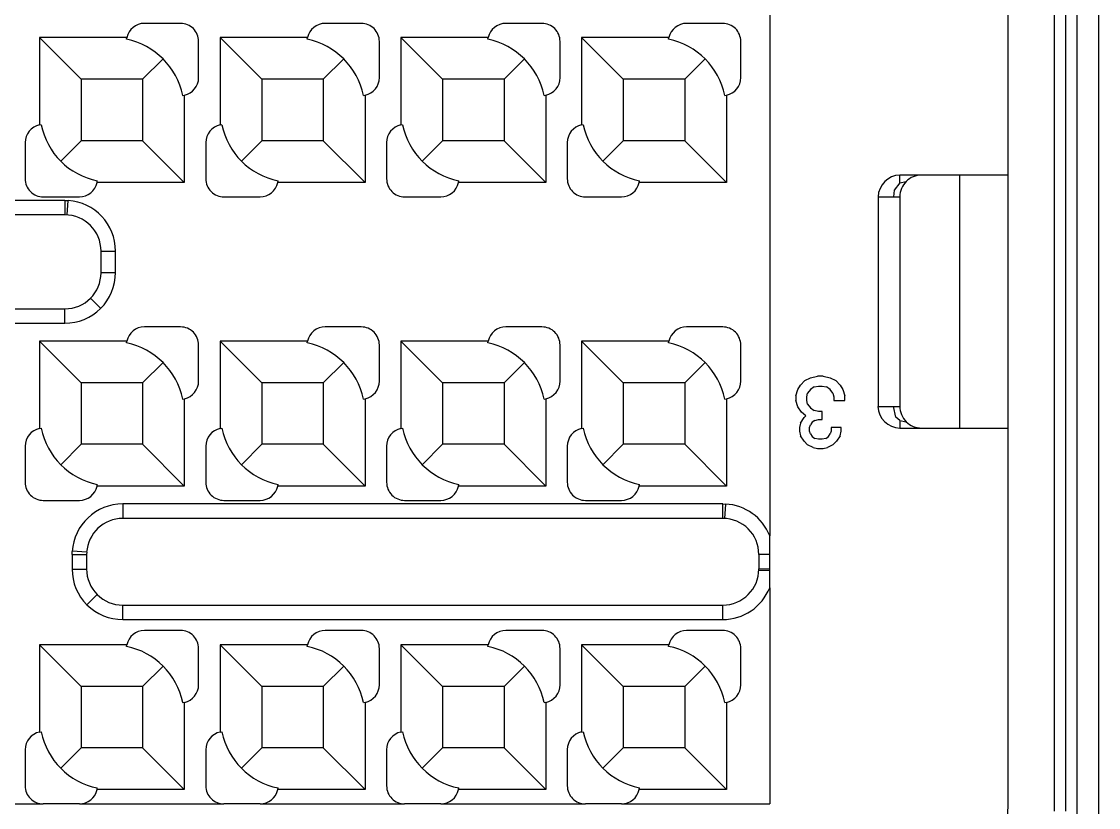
# Model space of a CAD drawing. Header units: inches. Extents: x 47316 to 59086, y 3141 to 11743.
# Drawn here: x 54001.77 to 54016.67, y 9512.15 to 9523.03 of the extents above; entities that cross this region are included whole.
import ezdxf

# ---------------------------------------------------------------- set-up
doc = ezdxf.new("R2010")
doc.units = ezdxf.units.IN
doc.header["$MEASUREMENT"] = 0

msp = doc.modelspace()

# ---------------------------------------------------------------- linework, layer by layer
at = {"lineweight": -3}
for p, q in [((54016.366, 9533.555), (54016.366, 9505.855)), ((54016.666, 9533.255), (54016.666, 9506.155))]:
    msp.add_line(p, q, dxfattribs=at)
at = {"lineweight": -3, "ltscale": 0.379999}
msp.add_line((54016.06, 9512.104), (54016.06, 9527.304), dxfattribs=at)
at = {"lineweight": -3, "ltscale": 0.38}
msp.add_line((54016.217, 9512.104), (54016.217, 9527.304), dxfattribs=at)
at = {"lineweight": -3, "ltscale": 0.1575}
msp.add_line((54015.418, 9520.904), (54015.418, 9527.204), dxfattribs=at)
at = {"lineweight": -3, "ltscale": 0.18951}
msp.add_line((54012.118, 9523.494), (54012.118, 9515.913), dxfattribs=at)
at = {"lineweight": -3, "ltscale": 0.0125}
for p, q in [((54003.968, 9523.003), (54003.468, 9523.003)), ((54006.468, 9523.003), (54005.968, 9523.003)), ((54008.968, 9523.003), (54008.468, 9523.003)), ((54011.468, 9523.003), (54010.968, 9523.003)), ((54004.218, 9522.253), (54004.218, 9522.753)), ((54006.718, 9522.253), (54006.718, 9522.753)), ((54009.218, 9522.253), (54009.218, 9522.753)), ((54011.718, 9522.253), (54011.718, 9522.753)), ((54001.818, 9521.353), (54001.818, 9520.853)), ((54004.318, 9521.353), (54004.318, 9520.853)), ((54006.818, 9521.353), (54006.818, 9520.853)), ((54009.318, 9521.353), (54009.318, 9520.853)), ((54002.068, 9520.603), (54002.568, 9520.603)), ((54004.568, 9520.603), (54005.068, 9520.603)), ((54007.068, 9520.603), (54007.568, 9520.603)), ((54009.568, 9520.603), (54010.068, 9520.603)), ((54003.968, 9518.803), (54003.468, 9518.803)), ((54006.468, 9518.803), (54005.968, 9518.803)), ((54008.968, 9518.803), (54008.468, 9518.803)), ((54011.468, 9518.803), (54010.968, 9518.803)), ((54004.218, 9518.053), (54004.218, 9518.553)), ((54006.718, 9518.053), (54006.718, 9518.553)), ((54009.218, 9518.053), (54009.218, 9518.553)), ((54011.718, 9518.053), (54011.718, 9518.553)), ((54001.818, 9517.153), (54001.818, 9516.653)), ((54004.318, 9517.153), (54004.318, 9516.653)), ((54006.818, 9517.153), (54006.818, 9516.653)), ((54009.318, 9517.153), (54009.318, 9516.653)), ((54002.068, 9516.403), (54002.568, 9516.403)), ((54004.568, 9516.403), (54005.068, 9516.403)), ((54007.068, 9516.403), (54007.568, 9516.403)), ((54009.568, 9516.403), (54010.068, 9516.403)), ((54003.968, 9514.603), (54003.468, 9514.603)), ((54006.468, 9514.603), (54005.968, 9514.603)), ((54008.968, 9514.603), (54008.468, 9514.603)), ((54011.468, 9514.603), (54010.968, 9514.603)), ((54004.218, 9513.853), (54004.218, 9514.353)), ((54006.718, 9513.853), (54006.718, 9514.353)), ((54009.218, 9513.853), (54009.218, 9514.353)), ((54011.718, 9513.853), (54011.718, 9514.353)), ((54001.818, 9512.953), (54001.818, 9512.453)), ((54004.318, 9512.953), (54004.318, 9512.453)), ((54006.818, 9512.953), (54006.818, 9512.453)), ((54009.318, 9512.954), (54009.318, 9512.454)), ((54002.568, 9512.203), (54002.068, 9512.203)), ((54005.068, 9512.204), (54004.568, 9512.204)), ((54007.568, 9512.204), (54007.068, 9512.204)), ((54010.068, 9512.204), (54009.568, 9512.204))]:
    msp.add_line(p, q, dxfattribs=at)
at = {"lineweight": -3, "ltscale": 0.030197}
for p, q in [((54002.016, 9522.806), (54002.016, 9521.598)), ((54004.516, 9522.806), (54004.516, 9521.598)), ((54005.724, 9522.806), (54004.516, 9522.806)), ((54007.016, 9522.806), (54007.016, 9521.598)), ((54008.224, 9522.806), (54007.016, 9522.806)), ((54009.516, 9522.806), (54009.516, 9521.598)), ((54010.724, 9522.806), (54009.516, 9522.806)), ((54004.02, 9522.009), (54004.02, 9520.801)), ((54006.52, 9522.009), (54006.52, 9520.801)), ((54009.02, 9522.009), (54009.02, 9520.801)), ((54011.52, 9522.009), (54011.52, 9520.801)), ((54004.02, 9520.801), (54002.812, 9520.801)), ((54006.52, 9520.801), (54005.312, 9520.801)), ((54009.02, 9520.801), (54007.812, 9520.801)), ((54011.52, 9520.801), (54010.312, 9520.801)), ((54002.016, 9518.606), (54002.016, 9517.398)), ((54003.224, 9518.606), (54002.016, 9518.606)), ((54004.516, 9518.606), (54004.516, 9517.398)), ((54005.724, 9518.606), (54004.516, 9518.606)), ((54007.016, 9518.606), (54007.016, 9517.398)), ((54008.224, 9518.606), (54007.016, 9518.606)), ((54009.516, 9518.606), (54009.516, 9517.398)), ((54010.724, 9518.606), (54009.516, 9518.606)), ((54004.02, 9517.809), (54004.02, 9516.601)), ((54006.52, 9517.809), (54006.52, 9516.601)), ((54009.02, 9517.809), (54009.02, 9516.601)), ((54011.52, 9517.809), (54011.52, 9516.601)), ((54004.02, 9516.601), (54002.812, 9516.601)), ((54006.52, 9516.601), (54005.312, 9516.601)), ((54009.02, 9516.601), (54007.812, 9516.601)), ((54011.52, 9516.601), (54010.312, 9516.601)), ((54003.224, 9514.406), (54002.016, 9514.406)), ((54004.516, 9514.406), (54004.516, 9513.198)), ((54005.724, 9514.406), (54004.516, 9514.406)), ((54007.016, 9514.406), (54007.016, 9513.198)), ((54008.224, 9514.406), (54007.016, 9514.406)), ((54009.516, 9514.406), (54009.516, 9513.198)), ((54010.724, 9514.406), (54009.516, 9514.406)), ((54004.02, 9513.609), (54004.02, 9512.401)), ((54006.52, 9513.609), (54006.52, 9512.401)), ((54009.02, 9513.609), (54009.02, 9512.401)), ((54011.52, 9513.609), (54011.52, 9512.401))]:
    msp.add_line(p, q, dxfattribs=at)
at = {"lineweight": -3, "ltscale": 0.030194}
msp.add_line((54003.223, 9522.806), (54002.016, 9522.806), dxfattribs=at)
at = {"lineweight": -3, "ltscale": 0.02041}
for p, q in [((54002.593, 9522.229), (54002.016, 9522.806)), ((54005.093, 9522.229), (54004.516, 9522.806)), ((54007.593, 9522.229), (54007.016, 9522.806)), ((54002.593, 9518.029), (54002.016, 9518.606)), ((54005.093, 9518.029), (54004.516, 9518.606)), ((54002.593, 9513.829), (54002.016, 9514.406)), ((54010.093, 9513.829), (54009.516, 9514.406))]:
    msp.add_line(p, q, dxfattribs=at)
at = {"lineweight": -3, "ltscale": 0.000578}
for p, q in [((54003.22, 9522.783), (54003.224, 9522.806)), ((54003.997, 9522.005), (54004.02, 9522.009)), ((54006.497, 9522.005), (54006.52, 9522.009)), ((54011.497, 9522.005), (54011.52, 9522.009)), ((54002.016, 9521.598), (54002.038, 9521.602)), ((54004.516, 9521.598), (54004.538, 9521.602)), ((54003.997, 9517.805), (54004.02, 9517.809)), ((54008.997, 9517.805), (54009.02, 9517.809)), ((54011.497, 9517.805), (54011.52, 9517.809)), ((54008.22, 9514.383), (54008.224, 9514.406)), ((54006.497, 9513.605), (54006.52, 9513.609)), ((54008.997, 9513.605), (54009.02, 9513.609)), ((54011.497, 9513.605), (54011.52, 9513.609))]:
    msp.add_line(p, q, dxfattribs=at)
at = {"lineweight": -3, "ltscale": 0.00058}
for p, q in [((54005.72, 9522.783), (54005.724, 9522.806)), ((54008.22, 9522.783), (54008.224, 9522.806)), ((54010.312, 9520.801), (54010.316, 9520.824)), ((54003.22, 9518.583), (54003.224, 9518.606)), ((54007.812, 9516.601), (54007.816, 9516.624)), ((54010.312, 9516.601), (54010.316, 9516.624)), ((54010.72, 9514.383), (54010.724, 9514.406)), ((54005.312, 9512.401), (54005.316, 9512.424)), ((54007.812, 9512.401), (54007.816, 9512.424)), ((54010.312, 9512.401), (54010.316, 9512.424))]:
    msp.add_line(p, q, dxfattribs=at)
at = {"lineweight": -3, "ltscale": 0.020411}
for p, q in [((54010.093, 9522.229), (54009.516, 9522.806)), ((54007.593, 9518.029), (54007.016, 9518.606)), ((54010.093, 9518.029), (54009.516, 9518.606)), ((54005.093, 9513.829), (54004.516, 9514.406)), ((54007.593, 9513.829), (54007.016, 9514.406))]:
    msp.add_line(p, q, dxfattribs=at)
at = {"lineweight": -3, "ltscale": 0.000581}
for p, q in [((54010.72, 9522.783), (54010.724, 9522.806)), ((54002.812, 9520.801), (54002.816, 9520.824)), ((54005.312, 9520.801), (54005.316, 9520.824)), ((54007.812, 9520.801), (54007.816, 9520.824)), ((54005.72, 9518.583), (54005.724, 9518.606)), ((54008.22, 9518.583), (54008.224, 9518.606)), ((54010.72, 9518.583), (54010.724, 9518.606)), ((54002.016, 9517.398), (54002.039, 9517.402)), ((54007.016, 9517.398), (54007.039, 9517.402)), ((54009.516, 9517.398), (54009.539, 9517.402)), ((54002.812, 9516.601), (54002.816, 9516.624)), ((54005.312, 9516.601), (54005.316, 9516.624)), ((54003.22, 9514.383), (54003.224, 9514.406)), ((54005.72, 9514.383), (54005.724, 9514.406)), ((54004.516, 9513.198), (54004.539, 9513.202)), ((54007.016, 9513.198), (54007.039, 9513.202)), ((54009.516, 9513.198), (54009.539, 9513.202))]:
    msp.add_line(p, q, dxfattribs=at)
at = {"lineweight": -3, "ltscale": 0.009973}
msp.add_line((54003.443, 9522.229), (54003.725, 9522.511), dxfattribs=at)
at = {"lineweight": -3, "ltscale": 0.009974}
for p, q in [((54005.943, 9522.229), (54006.225, 9522.511)), ((54008.443, 9522.229), (54008.725, 9522.511)), ((54010.943, 9522.229), (54011.225, 9522.511)), ((54002.593, 9521.378), (54002.311, 9521.096)), ((54005.093, 9521.378), (54004.811, 9521.096)), ((54003.443, 9518.029), (54003.725, 9518.311)), ((54005.943, 9518.029), (54006.225, 9518.311)), ((54008.443, 9518.029), (54008.725, 9518.311)), ((54010.943, 9518.029), (54011.225, 9518.311)), ((54010.093, 9517.179), (54009.811, 9516.896)), ((54007.593, 9512.979), (54007.311, 9512.696)), ((54010.093, 9512.979), (54009.811, 9512.696))]:
    msp.add_line(p, q, dxfattribs=at)
at = {"lineweight": -3, "ltscale": 0.021251}
for p, q in [((54002.593, 9522.229), (54002.593, 9521.378)), ((54003.443, 9522.229), (54003.443, 9521.378)), ((54005.093, 9522.229), (54005.093, 9521.378)), ((54010.093, 9513.829), (54010.093, 9512.979)), ((54010.943, 9513.829), (54010.943, 9512.979))]:
    msp.add_line(p, q, dxfattribs=at)
at = {"lineweight": -3, "ltscale": 0.021249}
for p, q in [((54003.443, 9522.229), (54002.593, 9522.229)), ((54005.943, 9522.229), (54005.093, 9522.229)), ((54005.943, 9522.229), (54005.943, 9521.379)), ((54007.593, 9522.229), (54007.593, 9521.379)), ((54008.443, 9522.229), (54007.593, 9522.229)), ((54008.443, 9522.229), (54008.443, 9521.379)), ((54010.093, 9522.229), (54010.093, 9521.379)), ((54010.943, 9522.229), (54010.093, 9522.229)), ((54010.943, 9522.229), (54010.943, 9521.379)), ((54003.443, 9521.378), (54002.593, 9521.378)), ((54005.943, 9521.379), (54005.093, 9521.378)), ((54008.443, 9521.379), (54007.593, 9521.379)), ((54010.943, 9521.379), (54010.093, 9521.379)), ((54002.593, 9518.029), (54002.593, 9517.179)), ((54003.443, 9518.029), (54002.593, 9518.029)), ((54003.443, 9518.029), (54003.443, 9517.179)), ((54005.093, 9518.029), (54005.093, 9517.179)), ((54005.943, 9518.029), (54005.093, 9518.029)), ((54005.943, 9518.029), (54005.943, 9517.179)), ((54007.593, 9518.029), (54007.593, 9517.179)), ((54008.443, 9518.029), (54007.593, 9518.029)), ((54008.443, 9518.029), (54008.443, 9517.179)), ((54010.093, 9518.029), (54010.093, 9517.179)), ((54010.943, 9518.029), (54010.093, 9518.029)), ((54010.943, 9518.029), (54010.943, 9517.179)), ((54003.443, 9517.179), (54002.593, 9517.179)), ((54005.943, 9517.179), (54005.093, 9517.179)), ((54008.443, 9517.179), (54007.593, 9517.179)), ((54010.943, 9517.179), (54010.093, 9517.179)), ((54002.593, 9513.829), (54002.593, 9512.979)), ((54003.443, 9513.829), (54002.593, 9513.829)), ((54003.443, 9513.829), (54003.443, 9512.979)), ((54005.093, 9513.829), (54005.093, 9512.979)), ((54005.943, 9513.829), (54005.093, 9513.829)), ((54005.943, 9513.829), (54005.943, 9512.979)), ((54007.593, 9513.829), (54007.593, 9512.979)), ((54008.443, 9513.829), (54007.593, 9513.829)), ((54008.443, 9513.829), (54008.443, 9512.979)), ((54010.943, 9513.829), (54010.093, 9513.829)), ((54003.443, 9512.979), (54002.593, 9512.979)), ((54005.943, 9512.979), (54005.093, 9512.979)), ((54008.443, 9512.979), (54007.593, 9512.979)), ((54010.943, 9512.979), (54010.093, 9512.979))]:
    msp.add_line(p, q, dxfattribs=at)
at = {"lineweight": -3, "ltscale": 0.000579}
for p, q in [((54008.997, 9522.005), (54009.02, 9522.009)), ((54007.016, 9521.598), (54007.038, 9521.602)), ((54009.516, 9521.598), (54009.538, 9521.602)), ((54006.497, 9517.805), (54006.52, 9517.809)), ((54003.997, 9513.605), (54004.02, 9513.609))]:
    msp.add_line(p, q, dxfattribs=at)
at = {"lineweight": -3, "ltscale": 0.020414}
for p, q in [((54003.443, 9521.378), (54004.02, 9520.801)), ((54008.443, 9521.379), (54009.02, 9520.801)), ((54010.943, 9521.379), (54011.52, 9520.801)), ((54005.943, 9517.179), (54006.52, 9516.601)), ((54008.443, 9517.179), (54009.02, 9516.601)), ((54010.943, 9517.179), (54011.52, 9516.601))]:
    msp.add_line(p, q, dxfattribs=at)
at = {"lineweight": -3, "ltscale": 0.020415}
for p, q in [((54005.943, 9521.379), (54006.52, 9520.801)), ((54003.443, 9517.179), (54004.02, 9516.601))]:
    msp.add_line(p, q, dxfattribs=at)
at = {"lineweight": -3, "ltscale": 0.009975}
for p, q in [((54007.593, 9521.379), (54007.311, 9521.096)), ((54010.093, 9521.379), (54009.811, 9521.096)), ((54002.593, 9517.179), (54002.311, 9516.896)), ((54005.093, 9517.179), (54004.811, 9516.896)), ((54007.593, 9517.179), (54007.311, 9516.896)), ((54010.943, 9513.829), (54011.225, 9514.111)), ((54002.593, 9512.979), (54002.311, 9512.696)), ((54005.093, 9512.979), (54004.811, 9512.696))]:
    msp.add_line(p, q, dxfattribs=at)
at = {"lineweight": -3, "ltscale": 0.0375}
for p, q in [((54015.418, 9520.904), (54013.918, 9520.904)), ((54013.918, 9517.404), (54015.418, 9517.404))]:
    msp.add_line(p, q, dxfattribs=at)
at = {"lineweight": -3, "ltscale": 0.002628}
for p, q in [((54013.918, 9520.798), (54013.918, 9520.904)), ((54013.918, 9517.509), (54013.918, 9517.404))]:
    msp.add_line(p, q, dxfattribs=at)
at = {"lineweight": -3, "ltscale": 0.0875}
for p, q in [((54014.743, 9520.904), (54014.743, 9517.404)), ((54015.418, 9517.404), (54015.418, 9520.904))]:
    msp.add_line(p, q, dxfattribs=at)
at = {"lineweight": -3, "ltscale": 0.002236}
for p, q in [((54013.918, 9520.798), (54014.006, 9520.816)), ((54013.918, 9517.509), (54014.006, 9517.491))]:
    msp.add_line(p, q, dxfattribs=at)
at = {"lineweight": -3, "ltscale": 0.154999}
for p, q in [((54002.368, 9520.553), (53996.168, 9520.553)), ((54002.368, 9520.353), (53996.168, 9520.353)), ((53996.168, 9519.053), (54002.368, 9519.053)), ((53996.168, 9518.853), (54002.368, 9518.853))]:
    msp.add_line(p, q, dxfattribs=at)
at = {"lineweight": -3, "ltscale": 0.001096}
msp.add_line((54002.368, 9520.553), (54002.412, 9520.552), dxfattribs=at)
at = {"lineweight": -3, "ltscale": 0.005}
for p, q in [((54002.368, 9520.553), (54002.368, 9520.353)), ((54002.4, 9520.352), (54002.413, 9520.552)), ((54002.368, 9518.853), (54002.368, 9519.053)), ((54003.168, 9516.353), (54003.168, 9516.153)), ((54002.468, 9515.653), (54002.468, 9515.453)), ((54002.669, 9515.685), (54002.469, 9515.698)), ((54002.668, 9515.653), (54002.668, 9515.453)), ((54011.968, 9515.654), (54011.968, 9515.454)), ((54012.118, 9515.454), (54012.118, 9515.654)), ((54003.168, 9514.753), (54003.168, 9514.953)), ((54011.468, 9514.753), (54011.468, 9514.954))]:
    msp.add_line(p, q, dxfattribs=at)
at = {"lineweight": -3, "ltscale": 0.072501}
for p, q in [((54013.618, 9520.604), (54013.618, 9517.704)), ((54013.918, 9520.604), (54013.918, 9517.704))]:
    msp.add_line(p, q, dxfattribs=at)
at = {"lineweight": -3, "ltscale": 0.005304}
for p, q in [((54013.618, 9520.604), (54013.83, 9520.604)), ((54013.618, 9517.704), (54013.83, 9517.704))]:
    msp.add_line(p, q, dxfattribs=at)
at = {"lineweight": -3, "ltscale": 0.002197}
for p, q in [((54013.83, 9520.604), (54013.918, 9520.604)), ((54013.83, 9517.704), (54013.918, 9517.704))]:
    msp.add_line(p, q, dxfattribs=at)
at = {"lineweight": -3, "ltscale": 0.005002}
for p, q in [((54002.868, 9519.853), (54003.068, 9519.853)), ((54003.068, 9519.553), (54002.868, 9519.553))]:
    msp.add_line(p, q, dxfattribs=at)
at = {"lineweight": -3, "ltscale": 0.0075}
for p, q in [((54002.868, 9519.553), (54002.868, 9519.853)), ((54003.068, 9519.553), (54003.068, 9519.853))]:
    msp.add_line(p, q, dxfattribs=at)
at = {"lineweight": -3, "ltscale": 0.005001}
for p, q in [((54002.721, 9519.2), (54002.863, 9519.058)), ((54002.815, 9515.1), (54002.673, 9514.959))]:
    msp.add_line(p, q, dxfattribs=at)
at = {"lineweight": -3, "ltscale": 0.00221}
for p, q in [((54012.543, 9517.998), (54012.606, 9518.06)), ((54013.031, 9518.06), (54013.093, 9517.998))]:
    msp.add_line(p, q, dxfattribs=at)
at = {"lineweight": -3, "ltscale": 0.002098}
for p, q in [((54012.606, 9518.06), (54012.681, 9518.098)), ((54012.956, 9518.098), (54013.031, 9518.06)), ((54012.718, 9517.135), (54012.643, 9517.173)), ((54012.993, 9517.173), (54012.918, 9517.135))]:
    msp.add_line(p, q, dxfattribs=at)
at = {"lineweight": -3, "ltscale": 0.002576}
for p, q in [((54012.681, 9518.098), (54012.781, 9518.123)), ((54012.856, 9518.123), (54012.956, 9518.098))]:
    msp.add_line(p, q, dxfattribs=at)
at = {"lineweight": -3, "ltscale": 0.001874}
for p, q in [((54012.856, 9518.123), (54012.781, 9518.123)), ((54012.781, 9517.123), (54012.856, 9517.123))]:
    msp.add_line(p, q, dxfattribs=at)
at = {"lineweight": -3, "ltscale": 0.002276}
for p, q in [((54012.481, 9517.848), (54012.506, 9517.935)), ((54013.131, 9517.935), (54013.156, 9517.848))]:
    msp.add_line(p, q, dxfattribs=at)
at = {"lineweight": -3, "ltscale": 0.001822}
for p, q in [((54012.506, 9517.935), (54012.543, 9517.998)), ((54013.093, 9517.998), (54013.131, 9517.935))]:
    msp.add_line(p, q, dxfattribs=at)
at = {"lineweight": -3, "ltscale": 0.001289}
for p, q in [((54012.631, 9517.835), (54012.643, 9517.885)), ((54012.993, 9517.885), (54013.006, 9517.835))]:
    msp.add_line(p, q, dxfattribs=at)
at = {"lineweight": -3, "ltscale": 0.001564}
for p, q in [((54012.681, 9517.935), (54012.643, 9517.885)), ((54012.993, 9517.885), (54012.956, 9517.935)), ((54012.643, 9517.735), (54012.681, 9517.685))]:
    msp.add_line(p, q, dxfattribs=at)
at = {"lineweight": -3, "ltscale": 0.001561}
for p, q in [((54012.731, 9517.973), (54012.681, 9517.935)), ((54012.956, 9517.935), (54012.906, 9517.973))]:
    msp.add_line(p, q, dxfattribs=at)
at = {"lineweight": -3, "ltscale": 0.001594}
for p, q in [((54012.731, 9517.973), (54012.793, 9517.985)), ((54012.843, 9517.985), (54012.906, 9517.973)), ((54012.718, 9517.135), (54012.781, 9517.123)), ((54012.856, 9517.123), (54012.918, 9517.135))]:
    msp.add_line(p, q, dxfattribs=at)
at = {"lineweight": -3, "ltscale": 0.001251}
for p, q in [((54012.793, 9517.985), (54012.843, 9517.985)), ((54012.843, 9517.635), (54012.793, 9517.635)), ((54012.793, 9517.523), (54012.843, 9517.523)), ((54012.843, 9517.248), (54012.793, 9517.248))]:
    msp.add_line(p, q, dxfattribs=at)
at = {"lineweight": -3, "ltscale": 0.001563}
for p, q in [((54012.481, 9517.848), (54012.481, 9517.785)), ((54013.156, 9517.785), (54013.156, 9517.848))]:
    msp.add_line(p, q, dxfattribs=at)
at = {"lineweight": -3, "ltscale": 0.002274}
msp.add_line((54012.506, 9517.698), (54012.481, 9517.785), dxfattribs=at)
at = {"lineweight": -3, "ltscale": 0.00125}
for p, q in [((54012.631, 9517.785), (54012.631, 9517.835)), ((54013.006, 9517.835), (54013.006, 9517.785)), ((54012.531, 9517.41), (54012.531, 9517.36)), ((54012.668, 9517.36), (54012.668, 9517.41)), ((54012.968, 9517.41), (54012.968, 9517.36)), ((54013.106, 9517.36), (54013.106, 9517.41))]:
    msp.add_line(p, q, dxfattribs=at)
at = {"lineweight": -3, "ltscale": 0.001288}
msp.add_line((54012.643, 9517.735), (54012.631, 9517.785), dxfattribs=at)
at = {"lineweight": -3, "ltscale": 0.003751}
for p, q in [((54013.006, 9517.785), (54013.156, 9517.785)), ((54012.118, 9515.654), (54011.968, 9515.654)), ((54011.968, 9515.454), (54012.118, 9515.454))]:
    msp.add_line(p, q, dxfattribs=at)
at = {"lineweight": -3, "ltscale": 0.002254}
for p, q in [((54012.556, 9517.623), (54012.506, 9517.698)), ((54012.543, 9517.473), (54012.593, 9517.548)), ((54012.593, 9517.223), (54012.543, 9517.298)), ((54013.093, 9517.298), (54013.043, 9517.223))]:
    msp.add_line(p, q, dxfattribs=at)
at = {"lineweight": -3, "ltscale": 0.002001}
msp.add_line((54012.618, 9517.573), (54012.556, 9517.623), dxfattribs=at)
at = {"lineweight": -3, "ltscale": 0.000885}
msp.add_line((54012.593, 9517.548), (54012.618, 9517.573), dxfattribs=at)
at = {"lineweight": -3, "ltscale": 0.001562}
msp.add_line((54012.681, 9517.685), (54012.731, 9517.648), dxfattribs=at)
at = {"lineweight": -3, "ltscale": 0.001593}
for p, q in [((54012.793, 9517.635), (54012.731, 9517.648)), ((54012.543, 9517.473), (54012.531, 9517.41)), ((54012.531, 9517.36), (54012.543, 9517.298)), ((54013.093, 9517.298), (54013.106, 9517.36))]:
    msp.add_line(p, q, dxfattribs=at)
at = {"lineweight": -3, "ltscale": 0.002814}
msp.add_line((54012.843, 9517.523), (54012.843, 9517.635), dxfattribs=at)
at = {"lineweight": -3, "ltscale": 0.00099}
msp.add_line((54012.668, 9517.41), (54012.681, 9517.448), dxfattribs=at)
at = {"lineweight": -3, "ltscale": 0.001125}
msp.add_line((54012.706, 9517.485), (54012.681, 9517.448), dxfattribs=at)
at = {"lineweight": -3, "ltscale": 0.001129}
msp.add_line((54012.743, 9517.51), (54012.706, 9517.485), dxfattribs=at)
at = {"lineweight": -3, "ltscale": 0.001286}
msp.add_line((54012.743, 9517.51), (54012.793, 9517.523), dxfattribs=at)
at = {"lineweight": -3, "ltscale": 0.000582}
for p, q in [((54004.516, 9517.398), (54004.539, 9517.402)), ((54002.016, 9513.198), (54002.039, 9513.202)), ((54002.812, 9512.401), (54002.816, 9512.424))]:
    msp.add_line(p, q, dxfattribs=at)
at = {"lineweight": -3, "ltscale": 0.000988}
for p, q in [((54012.681, 9517.323), (54012.668, 9517.36)), ((54012.968, 9517.36), (54012.956, 9517.323))]:
    msp.add_line(p, q, dxfattribs=at)
at = {"lineweight": -3, "ltscale": 0.001126}
for p, q in [((54012.681, 9517.323), (54012.706, 9517.285)), ((54012.931, 9517.285), (54012.956, 9517.323))]:
    msp.add_line(p, q, dxfattribs=at)
at = {"lineweight": -3, "ltscale": 0.001128}
for p, q in [((54012.706, 9517.285), (54012.743, 9517.26)), ((54012.893, 9517.26), (54012.931, 9517.285))]:
    msp.add_line(p, q, dxfattribs=at)
at = {"lineweight": -3, "ltscale": 0.003436}
msp.add_line((54013.106, 9517.41), (54012.968, 9517.41), dxfattribs=at)
at = {"lineweight": -3, "ltscale": 0.13}
msp.add_line((54015.418, 9512.204), (54015.418, 9517.404), dxfattribs=at)
at = {"lineweight": -3, "ltscale": 0.001766}
for p, q in [((54012.643, 9517.173), (54012.593, 9517.223)), ((54013.043, 9517.223), (54012.993, 9517.173))]:
    msp.add_line(p, q, dxfattribs=at)
at = {"lineweight": -3, "ltscale": 0.001287}
for p, q in [((54012.793, 9517.248), (54012.743, 9517.26)), ((54012.893, 9517.26), (54012.843, 9517.248))]:
    msp.add_line(p, q, dxfattribs=at)
at = {"lineweight": -3, "ltscale": 0.207501}
for p, q in [((54011.468, 9516.353), (54003.168, 9516.353)), ((54003.168, 9514.953), (54011.468, 9514.954)), ((54003.168, 9514.753), (54011.468, 9514.753))]:
    msp.add_line(p, q, dxfattribs=at)
at = {"lineweight": -3, "ltscale": 0.001029}
msp.add_line((54011.468, 9516.353), (54011.509, 9516.352), dxfattribs=at)
at = {"lineweight": -3, "ltscale": 0.004999}
for p, q in [((54011.468, 9516.154), (54011.468, 9516.353)), ((54002.468, 9515.653), (54002.668, 9515.653)), ((54002.468, 9515.453), (54002.668, 9515.453))]:
    msp.add_line(p, q, dxfattribs=at)
at = {"lineweight": -3, "ltscale": 0.004998}
msp.add_line((54011.497, 9516.153), (54011.509, 9516.352), dxfattribs=at)
at = {"lineweight": -3, "ltscale": 0.207498}
msp.add_line((54011.468, 9516.154), (54003.168, 9516.153), dxfattribs=at)
at = {"lineweight": -3, "ltscale": 0.006494}
msp.add_line((54012.118, 9515.654), (54012.118, 9515.913), dxfattribs=at)
at = {"lineweight": -3, "ltscale": 0.001095}
msp.add_line((54002.468, 9515.653), (54002.469, 9515.697), dxfattribs=at)
at = {"lineweight": -3, "ltscale": 0.000782}
msp.add_line((54002.669, 9515.685), (54002.668, 9515.653), dxfattribs=at)
at = {"lineweight": -3, "ltscale": 0.003759}
msp.add_line((54011.968, 9515.436), (54012.118, 9515.431), dxfattribs=at)
at = {"lineweight": -3, "ltscale": 0.000572}
msp.add_line((54012.118, 9515.431), (54012.118, 9515.454), dxfattribs=at)
at = {"lineweight": -3, "ltscale": 0.005923}
msp.add_line((54012.118, 9515.194), (54012.118, 9515.431), dxfattribs=at)
at = {"lineweight": -3, "ltscale": 0.074754}
msp.add_line((54012.118, 9515.194), (54012.118, 9512.204), dxfattribs=at)
at = {"lineweight": -3, "ltscale": 0.030196}
msp.add_line((54002.016, 9514.406), (54002.016, 9513.198), dxfattribs=at)
at = {"lineweight": -3, "ltscale": 0.009976}
for p, q in [((54003.443, 9513.829), (54003.725, 9514.111)), ((54005.943, 9513.829), (54006.225, 9514.111)), ((54008.443, 9513.829), (54008.725, 9514.111))]:
    msp.add_line(p, q, dxfattribs=at)
at = {"lineweight": -3, "ltscale": 0.020416}
for p, q in [((54003.443, 9512.979), (54004.02, 9512.401)), ((54005.943, 9512.979), (54006.52, 9512.401)), ((54008.443, 9512.979), (54009.02, 9512.401)), ((54010.943, 9512.979), (54011.52, 9512.401))]:
    msp.add_line(p, q, dxfattribs=at)
at = {"lineweight": -3, "ltscale": 0.0302}
for p, q in [((54004.02, 9512.401), (54002.812, 9512.401)), ((54006.52, 9512.401), (54005.312, 9512.401)), ((54009.02, 9512.401), (54007.812, 9512.401)), ((54011.52, 9512.401), (54010.312, 9512.401))]:
    msp.add_line(p, q, dxfattribs=at)
at = {"lineweight": -3, "ltscale": 0.05}
for p, q in [((54000.068, 9512.203), (54002.068, 9512.203)), ((54002.568, 9512.203), (54004.568, 9512.203)), ((54005.068, 9512.203), (54007.068, 9512.203)), ((54007.568, 9512.204), (54009.568, 9512.204))]:
    msp.add_line(p, q, dxfattribs=at)
at = {"lineweight": -3, "ltscale": 0.051248}
msp.add_line((54010.068, 9512.204), (54012.118, 9512.204), dxfattribs=at)
at = {"lineweight": -3}
for points in [[(54013.918, 9520.798), (54013.84, 9520.693), (54013.83, 9520.604)], [(54013.918, 9517.509), (54013.865, 9517.555), (54013.83, 9517.704)]]:
    msp.add_lwpolyline(points, dxfattribs=at)
for centre, radius, start, end in [((54003.468, 9522.753), 0.25, 90.0002, 167.954), ((54003.968, 9522.753), 0.25, 0.0002, 90.0002), ((54005.968, 9522.753), 0.25, 90.0002, 167.913), ((54006.468, 9522.753), 0.25, 0.0002, 90.0002), ((54008.468, 9522.753), 0.25, 90.0002, 167.913), ((54008.968, 9522.753), 0.25, 0.0002, 90.0002), ((54010.968, 9522.753), 0.25, 90.0002, 167.913), ((54011.468, 9522.753), 0.25, 0.0002, 90.0002), ((54003.018, 9521.803), 1, 11.6391, 78.3617), ((54005.518, 9521.803), 1, 11.6391, 78.3617), ((54008.018, 9521.803), 1, 11.6391, 78.3617), ((54010.518, 9521.803), 1, 11.6391, 78.3617), ((54003.968, 9522.253), 0.25, 282.0875, 0.0002), ((54006.468, 9522.253), 0.25, 282.0875, 0.0002), ((54008.968, 9522.253), 0.25, 282.0875, 0.0002), ((54011.468, 9522.253), 0.25, 282.0875, 0.0002), ((54002.068, 9521.353), 0.25, 102.0738, 180.0002), ((54003.018, 9521.803), 1, 191.6388, 258.3614), ((54004.568, 9521.353), 0.25, 102.0738, 180.0002), ((54005.518, 9521.803), 1, 191.6388, 258.3614), ((54007.068, 9521.353), 0.25, 102.0738, 180.0002), ((54008.018, 9521.803), 1, 191.6388, 258.3614), ((54009.568, 9521.353), 0.25, 102.0738, 180.0002), ((54010.518, 9521.803), 1, 191.6388, 258.3614), ((54002.068, 9520.853), 0.25, 180.0002, 270.0002), ((54004.568, 9520.853), 0.25, 180.0002, 270.0002), ((54007.068, 9520.853), 0.25, 180.0002, 270.0002), ((54009.568, 9520.853), 0.25, 180.0002, 270.0002), ((54013.931, 9520.591), 0.314, 92.3095, 177.7033), ((54014.218, 9520.604), 0.3, 90.0002, 180.0206), ((54002.568, 9520.853), 0.25, 270.0002, 347.913), ((54005.068, 9520.853), 0.25, 270.0002, 347.913), ((54007.568, 9520.853), 0.25, 270.0002, 347.913), ((54010.068, 9520.853), 0.25, 270.0002, 347.913), ((54002.368, 9519.853), 0.7, 0.007, 86.4109), ((54002.368, 9519.853), 0.5, 0.0002, 89.9285), ((54002.368, 9519.553), 0.699, 269.9484, 0.0798), ((54002.368, 9519.553), 0.5, 270.0002, 0.0002), ((54003.468, 9518.553), 0.25, 90.0002, 167.954), ((54003.968, 9518.553), 0.25, 0.0002, 90.0002), ((54005.968, 9518.553), 0.25, 90.0002, 167.913), ((54006.468, 9518.553), 0.25, 0.0002, 90.0002), ((54008.468, 9518.553), 0.25, 90.0002, 167.913), ((54008.968, 9518.553), 0.25, 0.0002, 90.0002), ((54010.968, 9518.553), 0.25, 90.0002, 167.913), ((54011.468, 9518.553), 0.25, 0.0002, 90.0002), ((54003.018, 9517.603), 1, 11.6391, 78.3617), ((54005.518, 9517.603), 1, 11.6391, 78.3617), ((54008.018, 9517.603), 1, 11.6391, 78.3617), ((54010.518, 9517.603), 1, 11.6391, 78.3617), ((54003.968, 9518.053), 0.25, 282.0875, 0.0002), ((54006.468, 9518.053), 0.25, 282.0875, 0.0002), ((54008.968, 9518.053), 0.25, 282.0875, 0.0002), ((54011.468, 9518.053), 0.25, 282.0875, 0.0002), ((54013.93, 9517.716), 0.314, 182.3096, 267.7033), ((54014.218, 9517.704), 0.3, 180.0002, 270.0002), ((54002.068, 9517.153), 0.25, 102.0738, 180.0002), ((54003.018, 9517.603), 1, 191.6388, 258.3614), ((54004.568, 9517.153), 0.25, 102.0875, 180.0002), ((54005.518, 9517.603), 1, 191.6388, 258.3614), ((54007.068, 9517.153), 0.25, 102.0738, 180.0002), ((54008.018, 9517.603), 1, 191.6388, 258.3614), ((54009.568, 9517.153), 0.25, 102.0875, 180.0002), ((54010.518, 9517.603), 1, 191.6388, 258.3614), ((54002.068, 9516.653), 0.25, 180.0002, 270.0002), ((54002.568, 9516.653), 0.25, 270.0002, 347.913), ((54004.568, 9516.653), 0.25, 180.0002, 270.0002), ((54005.068, 9516.653), 0.25, 270.0002, 347.913), ((54007.068, 9516.653), 0.25, 180.0002, 270.0002), ((54007.568, 9516.653), 0.25, 270.0002, 347.913), ((54009.568, 9516.653), 0.25, 180.0002, 270.0002), ((54010.068, 9516.653), 0.25, 270.0002, 347.913), ((54003.168, 9515.653), 0.7, 90.007, 176.4109), ((54011.468, 9515.654), 0.7, 21.7871, 86.6257), ((54003.168, 9515.653), 0.5, 90.0002, 176.416), ((54011.468, 9515.654), 0.5, 0.0002, 89.9327), ((54003.167, 9515.453), 0.699, 179.9869, 270.1138), ((54003.168, 9515.453), 0.5, 180.0002, 270.0002), ((54011.468, 9515.454), 0.5, 270.0002, 359.96), ((54011.468, 9515.454), 0.7, 270.0082, 338.173), ((54003.468, 9514.353), 0.25, 90.0002, 167.913), ((54003.968, 9514.353), 0.25, 0.0002, 90.0002), ((54005.968, 9514.353), 0.25, 90.0002, 167.913), ((54006.468, 9514.353), 0.25, 0.0002, 90.0002), ((54008.468, 9514.353), 0.25, 90.0002, 167.954), ((54008.968, 9514.353), 0.25, 0.0002, 90.0002), ((54010.968, 9514.353), 0.25, 90.0002, 167.913), ((54011.468, 9514.353), 0.25, 0.0002, 90.0002), ((54003.018, 9513.403), 1, 11.6391, 78.3617), ((54005.518, 9513.403), 1, 11.6391, 78.3617), ((54008.018, 9513.403), 1, 11.6391, 78.3617), ((54010.518, 9513.404), 1, 11.6391, 78.3617), ((54003.968, 9513.853), 0.25, 282.0875, 0.0002), ((54006.468, 9513.853), 0.25, 282.0875, 0.0002), ((54008.968, 9513.853), 0.25, 282.0875, 0.0002), ((54011.468, 9513.853), 0.25, 282.0875, 0.0002), ((54002.068, 9512.953), 0.25, 102.0738, 180.0002), ((54003.018, 9513.403), 1, 191.6388, 258.3614), ((54004.568, 9512.953), 0.25, 102.0738, 180.0002), ((54005.518, 9513.403), 1, 191.6388, 258.3614), ((54007.068, 9512.953), 0.25, 102.0875, 180.0002), ((54008.018, 9513.403), 1, 191.6388, 258.3614), ((54009.568, 9512.954), 0.25, 102.0738, 180.0002), ((54010.518, 9513.404), 1, 191.6388, 258.3614), ((54002.068, 9512.453), 0.25, 180.0002, 270.0002), ((54002.568, 9512.453), 0.25, 270.0002, 347.913), ((54004.568, 9512.453), 0.25, 180.0002, 270.0002), ((54005.068, 9512.453), 0.25, 270.0002, 347.913), ((54007.068, 9512.453), 0.25, 180.0002, 270.0002), ((54007.568, 9512.454), 0.25, 270.0002, 347.913), ((54009.568, 9512.454), 0.25, 180.0002, 270.0002), ((54010.068, 9512.454), 0.25, 270.0002, 347.913), ((54012.618, 9512.204), 2.8, 270.0002, 0.0002)]:
    msp.add_arc(centre, radius, start, end, dxfattribs=at)

doc.saveas('drawing.dxf')
